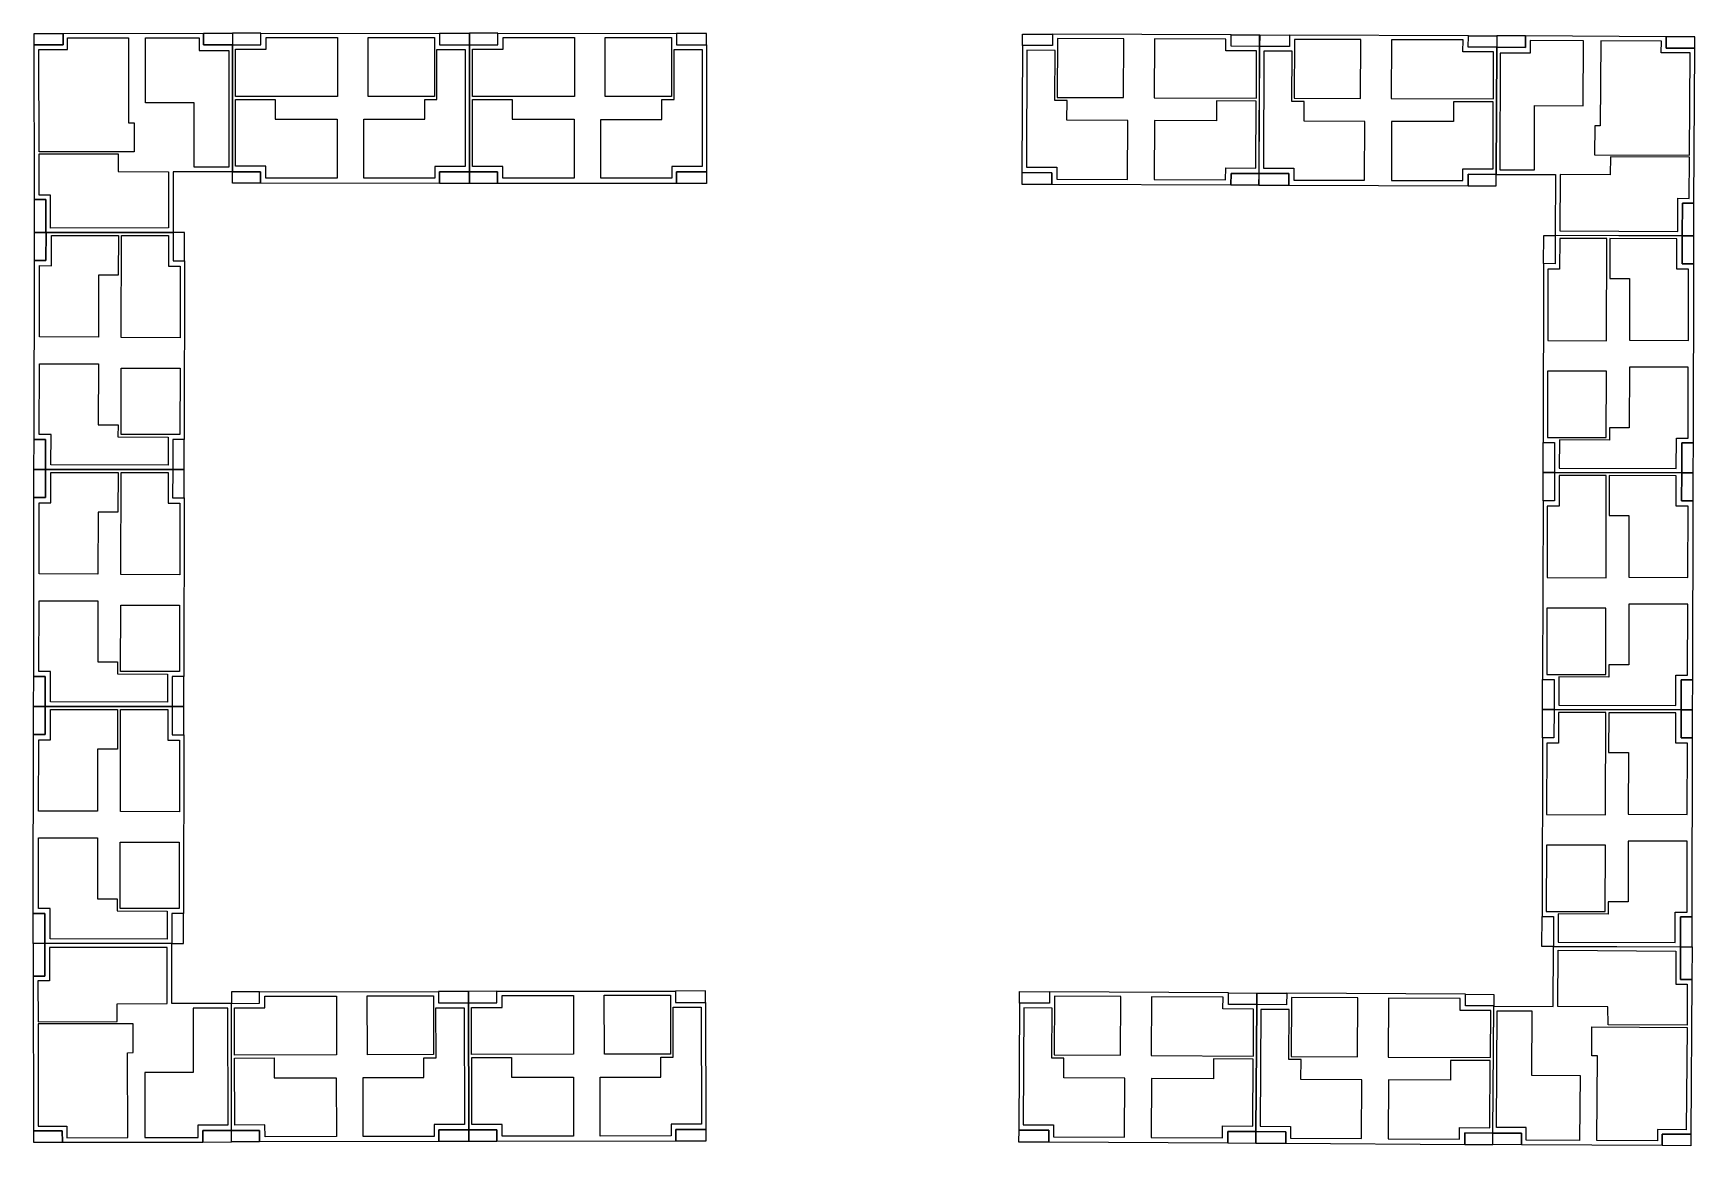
# Model space of a CAD drawing. Header units: millimetres. Extents: x 2243236 to 2245245, y 377909 to 380965.
# Drawn here: x 2244117 to 2244282.5, y 380854.1 to 380965 of the extents above; entities that cross this region are included whole.
import ezdxf

# ---------------------------------------------------------------- set-up
doc = ezdxf.new("R2010")
doc.units = ezdxf.units.MM
for name, color, linetype in [('планировка_квартир_1_тип_балконы', 6, 'Continuous'), ('планировка_квартир_тип_2_балконы', 6, 'Continuous'), ('планировка_квартир_тип_2_двухкомнатные', 2, 'Continuous'), ('планировка_квартир_тип_2_контур', 249, 'Continuous'), ('планировка_квартир_тип_2_однокомнатные', 5, 'Continuous'), ('планировка_квартир_тип_2_трехкомнатные', 1, 'Continuous'), ('планировка_угловой_тип_1_балконы', 6, 'Continuous'), ('планировка_угловой_тип_1_двухкомнатные', 2, 'Continuous'), ('планировка_угловой_тип_1_контур', 249, 'Continuous'), ('планировка_угловой_тип_1_трехкомнатные', 1, 'Continuous')]:
    doc.layers.add(name, color=color, linetype=linetype)

msp = doc.modelspace()

# ---------------------------------------------------------------- linework, layer by layer
at = {"layer": 'планировка_квартир_1_тип_балконы'}
for points in [[(2244118.28, 380948.38), (2244118.29, 380945.12), (2244117.15, 380945.12), (2244117.14, 380948.38)], [(2244281.32, 380948.04), (2244281.3, 380944.78), (2244282.45, 380944.78), (2244282.46, 380948.04)], [(2244118.17, 380871), (2244118.17, 380874.26), (2244117.02, 380874.26), (2244117.03, 380871)], [(2244281.11, 380870.66), (2244281.13, 380873.92), (2244282.28, 380873.91), (2244282.26, 380870.65)]]:
    msp.add_lwpolyline(points, close=True, dxfattribs=at)
at = {"layer": 'планировка_квартир_тип_2_балконы'}
for points in [[(2244139.69, 380963.82), (2244139.69, 380964.96), (2244136.86, 380964.96), (2244136.86, 380963.82)], [(2244160.48, 380963.81), (2244160.48, 380964.95), (2244157.5, 380964.95), (2244157.5, 380963.81), (2244160.48, 380963.81)], [(2244163.3, 380963.82), (2244163.3, 380964.96), (2244160.48, 380964.96), (2244160.48, 380963.82)], [(2244184.1, 380963.81), (2244184.1, 380964.95), (2244181.12, 380964.95), (2244181.12, 380963.81), (2244184.1, 380963.81)], [(2244215.57, 380963.74), (2244215.58, 380964.88), (2244218.56, 380964.87), (2244218.55, 380963.73), (2244215.57, 380963.74)], [(2244236.37, 380963.66), (2244236.37, 380964.8), (2244239.2, 380964.79), (2244239.19, 380963.65)], [(2244239.19, 380963.65), (2244239.19, 380964.79), (2244242.17, 380964.78), (2244242.17, 380963.63), (2244239.19, 380963.65)], [(2244259.98, 380963.57), (2244259.99, 380964.71), (2244262.81, 380964.7), (2244262.81, 380963.56)], [(2244139.65, 380950.01), (2244136.86, 380950.01), (2244136.86, 380951.16), (2244139.65, 380951.16)], [(2244157.49, 380950), (2244157.5, 380951.15), (2244160.48, 380951.15), (2244160.48, 380950)], [(2244163.27, 380950), (2244160.48, 380950), (2244160.48, 380951.15), (2244163.27, 380951.15)], [(2244181.11, 380949.99), (2244181.11, 380951.14), (2244184.1, 380951.14), (2244184.1, 380949.99)], [(2244218.5, 380949.91), (2244218.51, 380951.06), (2244215.52, 380951.07), (2244215.51, 380949.92)], [(2244236.34, 380949.85), (2244239.13, 380949.84), (2244239.14, 380950.99), (2244236.35, 380951)], [(2244242.12, 380949.82), (2244242.12, 380950.97), (2244239.13, 380950.98), (2244239.13, 380949.83)], [(2244259.96, 380949.76), (2244262.75, 380949.75), (2244262.75, 380950.9), (2244259.96, 380950.91)], [(2244117.14, 380942.33), (2244117.15, 380945.12), (2244118.3, 380945.12), (2244118.29, 380942.33)], [(2244130.95, 380942.28), (2244132.1, 380942.28), (2244132.1, 380945.1), (2244130.96, 380945.11)], [(2244268.63, 380941.99), (2244267.48, 380942), (2244267.49, 380944.82), (2244268.63, 380944.82)], [(2244282.44, 380941.98), (2244282.45, 380944.78), (2244281.3, 380944.78), (2244281.29, 380941.99)], [(2244117.11, 380924.49), (2244118.26, 380924.49), (2244118.26, 380921.5), (2244117.1, 380921.5)], [(2244130.92, 380921.48), (2244132.06, 380921.48), (2244132.07, 380924.46), (2244130.92, 380924.47), (2244130.92, 380921.48)], [(2244268.58, 380921.2), (2244267.43, 380921.2), (2244267.44, 380924.18), (2244268.58, 380924.18), (2244268.58, 380921.2)], [(2244282.4, 380924.14), (2244281.25, 380924.15), (2244281.24, 380921.16), (2244282.39, 380921.15)], [(2244117.1, 380918.71), (2244117.1, 380921.5), (2244118.26, 380921.5), (2244118.25, 380918.71)], [(2244130.91, 380918.66), (2244132.06, 380918.66), (2244132.06, 380921.48), (2244130.92, 380921.48)], [(2244268.57, 380918.37), (2244267.43, 380918.37), (2244267.43, 380921.2), (2244268.58, 380921.2)], [(2244282.38, 380918.36), (2244282.39, 380921.15), (2244281.24, 380921.16), (2244281.23, 380918.37)], [(2244117.07, 380900.87), (2244118.22, 380900.87), (2244118.21, 380897.88), (2244117.06, 380897.88)], [(2244130.88, 380897.86), (2244132.02, 380897.86), (2244132.03, 380900.84), (2244130.88, 380900.85), (2244130.88, 380897.86)], [(2244268.52, 380897.58), (2244267.38, 380897.58), (2244267.38, 380900.56), (2244268.53, 380900.56), (2244268.52, 380897.58)], [(2244282.34, 380900.52), (2244281.19, 380900.53), (2244281.18, 380897.54), (2244282.33, 380897.53)], [(2244117.06, 380895.09), (2244117.06, 380897.88), (2244118.21, 380897.88), (2244118.21, 380895.09)], [(2244130.87, 380895.04), (2244132.02, 380895.04), (2244132.02, 380897.86), (2244130.88, 380897.86)], [(2244268.51, 380894.75), (2244267.37, 380894.75), (2244267.38, 380897.58), (2244268.52, 380897.58)], [(2244282.33, 380894.74), (2244282.33, 380897.53), (2244281.18, 380897.54), (2244281.18, 380894.75)], [(2244117.03, 380877.25), (2244118.18, 380877.25), (2244118.17, 380874.26), (2244117.02, 380874.26)], [(2244130.84, 380874.24), (2244131.98, 380874.24), (2244131.98, 380877.22), (2244130.84, 380877.22), (2244130.84, 380874.24)], [(2244268.46, 380873.96), (2244267.32, 380873.96), (2244267.33, 380876.94), (2244268.47, 380876.94), (2244268.46, 380873.96)], [(2244282.28, 380876.9), (2244281.13, 380876.91), (2244281.13, 380873.92), (2244282.28, 380873.91)], [(2244139.58, 380868.29), (2244139.58, 380869.43), (2244136.76, 380869.42), (2244136.76, 380868.28)], [(2244160.38, 380868.32), (2244160.38, 380869.47), (2244157.4, 380869.46), (2244157.4, 380868.32), (2244160.38, 380868.32)], [(2244163.2, 380868.34), (2244163.2, 380869.48), (2244160.37, 380869.47), (2244160.37, 380868.33)], [(2244183.99, 380868.38), (2244183.99, 380869.52), (2244181.01, 380869.51), (2244181.01, 380868.37), (2244183.99, 380868.38)], [(2244215.28, 380868.31), (2244215.29, 380869.45), (2244218.27, 380869.43), (2244218.26, 380868.29), (2244215.28, 380868.31)], [(2244236.08, 380868.18), (2244236.08, 380869.32), (2244238.91, 380869.31), (2244238.9, 380868.17)], [(2244238.9, 380868.16), (2244238.9, 380869.3), (2244241.89, 380869.28), (2244241.88, 380868.14), (2244238.9, 380868.16)], [(2244259.69, 380868.03), (2244259.7, 380869.18), (2244262.52, 380869.16), (2244262.52, 380868.02)], [(2244139.58, 380854.47), (2244136.79, 380854.47), (2244136.79, 380855.62), (2244139.58, 380855.62)], [(2244157.43, 380854.5), (2244157.42, 380855.66), (2244160.41, 380855.66), (2244160.41, 380854.51)], [(2244163.2, 380854.52), (2244160.41, 380854.52), (2244160.41, 380855.67), (2244163.2, 380855.67)], [(2244181.04, 380854.56), (2244181.04, 380855.71), (2244184.03, 380855.71), (2244184.03, 380854.56)], [(2244218.18, 380854.48), (2244218.19, 380855.63), (2244215.2, 380855.64), (2244215.19, 380854.49)], [(2244236.02, 380854.37), (2244238.81, 380854.35), (2244238.82, 380855.5), (2244236.03, 380855.52)], [(2244241.79, 380854.33), (2244241.8, 380855.48), (2244238.81, 380855.5), (2244238.8, 380854.35)], [(2244259.63, 380854.22), (2244262.43, 380854.2), (2244262.43, 380855.35), (2244259.64, 380855.37)]]:
    msp.add_lwpolyline(points, close=True, dxfattribs=at)
at = {"layer": 'планировка_квартир_тип_2_двухкомнатные'}
for points in [[(2244137.16, 380958.67), (2244137.16, 380963.37), (2244140.22, 380963.37), (2244140.22, 380964.54), (2244147.34, 380964.53), (2244147.34, 380958.67)], [(2244160.78, 380958.67), (2244160.78, 380963.36), (2244163.83, 380963.36), (2244163.83, 380964.53), (2244170.96, 380964.53), (2244170.95, 380958.66)], [(2244238.87, 380958.5), (2244238.89, 380963.2), (2244235.84, 380963.21), (2244235.84, 380964.38), (2244228.71, 380964.41), (2244228.69, 380958.54)], [(2244262.49, 380958.41), (2244262.5, 380963.11), (2244259.45, 380963.12), (2244259.46, 380964.29), (2244252.33, 380964.31), (2244252.31, 380958.45)], [(2244147.3, 380950.51), (2244140.19, 380950.52), (2244140.19, 380951.7), (2244137.17, 380951.7), (2244137.18, 380958.37), (2244141.13, 380958.37), (2244141.13, 380956.39), (2244147.3, 380956.39)], [(2244170.91, 380950.51), (2244163.8, 380950.51), (2244163.8, 380951.69), (2244160.79, 380951.69), (2244160.79, 380958.37), (2244164.75, 380958.37), (2244164.74, 380956.39), (2244170.91, 380956.39)], [(2244228.7, 380950.39), (2244235.81, 380950.36), (2244235.82, 380951.54), (2244238.83, 380951.53), (2244238.86, 380958.2), (2244234.9, 380958.22), (2244234.89, 380956.24), (2244228.73, 380956.26)], [(2244252.32, 380950.29), (2244259.43, 380950.27), (2244259.43, 380951.45), (2244262.45, 380951.44), (2244262.47, 380958.11), (2244258.52, 380958.13), (2244258.51, 380956.15), (2244252.34, 380956.17)], [(2244117.64, 380934.69), (2244117.65, 380941.8), (2244118.83, 380941.79), (2244118.83, 380944.81), (2244125.51, 380944.8), (2244125.5, 380940.84), (2244123.52, 380940.85), (2244123.51, 380934.68)], [(2244125.81, 380944.81), (2244130.5, 380944.8), (2244130.5, 380941.75), (2244131.67, 380941.75), (2244131.66, 380934.62), (2244125.79, 380934.63)], [(2244273.78, 380944.5), (2244269.09, 380944.51), (2244269.08, 380941.46), (2244267.91, 380941.46), (2244267.89, 380934.34), (2244273.76, 380934.32)], [(2244281.91, 380934.35), (2244281.93, 380941.45), (2244280.75, 380941.46), (2244280.76, 380944.47), (2244274.08, 380944.49), (2244274.07, 380940.53), (2244276.05, 380940.53), (2244276.03, 380934.36)], [(2244117.6, 380911.07), (2244117.61, 380918.17), (2244118.79, 380918.17), (2244118.79, 380921.19), (2244125.47, 380921.18), (2244125.46, 380917.22), (2244123.48, 380917.23), (2244123.47, 380911.06)], [(2244125.77, 380921.19), (2244130.46, 380921.18), (2244130.46, 380918.13), (2244131.63, 380918.13), (2244131.62, 380911), (2244125.75, 380911.01)], [(2244273.73, 380920.88), (2244269.03, 380920.89), (2244269.02, 380917.84), (2244267.85, 380917.84), (2244267.84, 380910.72), (2244273.7, 380910.7)], [(2244281.85, 380910.72), (2244281.87, 380917.83), (2244280.69, 380917.84), (2244280.7, 380920.85), (2244274.03, 380920.87), (2244274.02, 380916.91), (2244275.99, 380916.91), (2244275.98, 380910.74)], [(2244117.56, 380887.45), (2244117.57, 380894.55), (2244118.75, 380894.55), (2244118.75, 380897.57), (2244125.43, 380897.56), (2244125.42, 380893.6), (2244123.44, 380893.6), (2244123.43, 380887.44)], [(2244125.73, 380897.57), (2244130.42, 380897.56), (2244130.42, 380894.51), (2244131.59, 380894.51), (2244131.58, 380887.38), (2244125.71, 380887.39)], [(2244273.67, 380897.26), (2244268.97, 380897.27), (2244268.97, 380894.22), (2244267.8, 380894.22), (2244267.78, 380887.1), (2244273.64, 380887.08)], [(2244281.8, 380887.1), (2244281.81, 380894.21), (2244280.64, 380894.21), (2244280.64, 380897.23), (2244273.97, 380897.25), (2244273.96, 380893.29), (2244275.94, 380893.29), (2244275.92, 380887.12)], [(2244137.07, 380863.13), (2244137.06, 380867.83), (2244140.11, 380867.83), (2244140.11, 380869), (2244147.24, 380869.01), (2244147.25, 380863.15)], [(2244160.69, 380863.18), (2244160.68, 380867.88), (2244163.73, 380867.88), (2244163.73, 380869.05), (2244170.85, 380869.07), (2244170.86, 380863.2)], [(2244238.57, 380863.02), (2244238.6, 380867.71), (2244235.54, 380867.73), (2244235.55, 380868.9), (2244228.43, 380868.94), (2244228.39, 380863.08)], [(2244262.18, 380862.87), (2244262.21, 380867.56), (2244259.16, 380867.58), (2244259.17, 380868.75), (2244252.04, 380868.8), (2244252.01, 380862.93)], [(2244147.22, 380855), (2244140.12, 380854.98), (2244140.11, 380856.16), (2244137.1, 380856.15), (2244137.09, 380862.83), (2244141.04, 380862.84), (2244141.04, 380860.86), (2244147.21, 380860.87)], [(2244170.84, 380855.05), (2244163.73, 380855.03), (2244163.73, 380856.21), (2244160.71, 380856.21), (2244160.7, 380862.88), (2244164.66, 380862.89), (2244164.66, 380860.91), (2244170.83, 380860.92)], [(2244228.38, 380854.92), (2244235.49, 380854.88), (2244235.5, 380856.06), (2244238.51, 380856.04), (2244238.55, 380862.72), (2244234.6, 380862.74), (2244234.59, 380860.76), (2244228.42, 380860.8)], [(2244252, 380854.78), (2244259.1, 380854.73), (2244259.11, 380855.91), (2244262.13, 380855.89), (2244262.17, 380862.57), (2244258.21, 380862.59), (2244258.2, 380860.62), (2244252.03, 380860.65)]]:
    msp.add_lwpolyline(points, close=True, dxfattribs=at)
at = {"layer": 'планировка_квартир_тип_2_контур'}
for points in [[(2244136.86, 380963.82), (2244139.69, 380963.82), (2244139.69, 380964.96), (2244157.5, 380964.95), (2244157.5, 380963.81), (2244160.48, 380963.81), (2244160.48, 380951.15), (2244160.48, 380951.15), (2244157.5, 380951.15), (2244157.49, 380950), (2244139.65, 380950.01), (2244139.65, 380951.16), (2244136.86, 380951.16), (2244136.86, 380963.82)], [(2244160.48, 380963.82), (2244163.3, 380963.82), (2244163.3, 380964.96), (2244181.12, 380964.95), (2244181.12, 380963.81), (2244184.1, 380963.81), (2244184.1, 380951.14), (2244184.1, 380951.14), (2244181.11, 380951.14), (2244181.11, 380949.99), (2244163.27, 380950), (2244163.27, 380951.15), (2244160.48, 380951.15), (2244160.48, 380963.82)], [(2244239.19, 380963.65), (2244236.37, 380963.66), (2244236.37, 380964.8), (2244218.56, 380964.87), (2244218.55, 380963.73), (2244215.57, 380963.74), (2244215.52, 380951.07), (2244215.52, 380951.07), (2244218.51, 380951.06), (2244218.5, 380949.91), (2244236.34, 380949.85), (2244236.35, 380951), (2244239.14, 380950.99), (2244239.19, 380963.65)], [(2244262.81, 380963.56), (2244259.98, 380963.57), (2244259.99, 380964.71), (2244242.17, 380964.78), (2244242.17, 380963.63), (2244239.19, 380963.65), (2244239.13, 380950.98), (2244239.13, 380950.98), (2244242.12, 380950.97), (2244242.12, 380949.82), (2244259.96, 380949.76), (2244259.96, 380950.91), (2244262.75, 380950.9), (2244262.81, 380963.56)], [(2244130.96, 380945.11), (2244130.95, 380942.28), (2244132.1, 380942.28), (2244132.07, 380924.46), (2244130.92, 380924.47), (2244130.92, 380921.48), (2244118.26, 380921.5), (2244118.26, 380921.5), (2244118.26, 380924.49), (2244117.11, 380924.49), (2244117.14, 380942.33), (2244118.29, 380942.33), (2244118.3, 380945.12), (2244130.96, 380945.11)], [(2244268.63, 380944.82), (2244268.63, 380941.99), (2244267.48, 380942), (2244267.44, 380924.18), (2244268.58, 380924.18), (2244268.58, 380921.2), (2244281.24, 380921.16), (2244281.24, 380921.16), (2244281.25, 380924.15), (2244282.4, 380924.14), (2244282.44, 380941.98), (2244281.29, 380941.99), (2244281.3, 380944.78), (2244268.63, 380944.82)], [(2244130.92, 380921.48), (2244130.91, 380918.66), (2244132.06, 380918.66), (2244132.03, 380900.84), (2244130.88, 380900.85), (2244130.88, 380897.86), (2244118.21, 380897.88), (2244118.21, 380897.88), (2244118.22, 380900.87), (2244117.07, 380900.87), (2244117.1, 380918.71), (2244118.25, 380918.71), (2244118.26, 380921.5), (2244130.92, 380921.48)], [(2244268.58, 380921.2), (2244268.57, 380918.37), (2244267.43, 380918.37), (2244267.38, 380900.56), (2244268.53, 380900.56), (2244268.52, 380897.58), (2244281.18, 380897.54), (2244281.18, 380897.54), (2244281.19, 380900.53), (2244282.34, 380900.52), (2244282.38, 380918.36), (2244281.23, 380918.37), (2244281.24, 380921.16), (2244268.58, 380921.2)], [(2244130.88, 380897.86), (2244130.87, 380895.04), (2244132.02, 380895.04), (2244131.98, 380877.22), (2244130.84, 380877.22), (2244130.84, 380874.24), (2244118.17, 380874.26), (2244118.17, 380874.26), (2244118.18, 380877.25), (2244117.03, 380877.25), (2244117.06, 380895.09), (2244118.21, 380895.09), (2244118.21, 380897.88), (2244130.88, 380897.86)], [(2244268.52, 380897.58), (2244268.51, 380894.75), (2244267.37, 380894.75), (2244267.33, 380876.94), (2244268.47, 380876.94), (2244268.46, 380873.96), (2244281.13, 380873.92), (2244281.13, 380873.92), (2244281.13, 380876.91), (2244282.28, 380876.9), (2244282.33, 380894.74), (2244281.18, 380894.75), (2244281.18, 380897.54), (2244268.52, 380897.58)], [(2244136.76, 380868.28), (2244139.58, 380868.29), (2244139.58, 380869.43), (2244157.4, 380869.46), (2244157.4, 380868.32), (2244160.38, 380868.32), (2244160.41, 380855.66), (2244160.41, 380855.66), (2244157.42, 380855.66), (2244157.43, 380854.5), (2244139.58, 380854.47), (2244139.58, 380855.62), (2244136.79, 380855.62), (2244136.76, 380868.28)], [(2244160.37, 380868.33), (2244163.2, 380868.34), (2244163.2, 380869.48), (2244181.01, 380869.51), (2244181.01, 380868.37), (2244183.99, 380868.38), (2244184.03, 380855.71), (2244184.03, 380855.71), (2244181.04, 380855.71), (2244181.04, 380854.56), (2244163.2, 380854.52), (2244163.2, 380855.67), (2244160.41, 380855.67), (2244160.37, 380868.33)], [(2244238.9, 380868.17), (2244236.08, 380868.18), (2244236.08, 380869.32), (2244218.27, 380869.43), (2244218.26, 380868.29), (2244215.28, 380868.31), (2244215.2, 380855.64), (2244215.2, 380855.64), (2244218.19, 380855.63), (2244218.18, 380854.48), (2244236.02, 380854.37), (2244236.03, 380855.52), (2244238.82, 380855.5), (2244238.9, 380868.17)], [(2244262.52, 380868.02), (2244259.69, 380868.03), (2244259.7, 380869.18), (2244241.89, 380869.28), (2244241.88, 380868.14), (2244238.9, 380868.16), (2244238.81, 380855.5), (2244238.81, 380855.5), (2244241.8, 380855.48), (2244241.79, 380854.33), (2244259.63, 380854.22), (2244259.64, 380855.37), (2244262.43, 380855.35), (2244262.52, 380868.02)]]:
    msp.add_lwpolyline(points, dxfattribs=at)
at = {"layer": 'планировка_квартир_тип_2_однокомнатные'}
for points in [[(2244150.4, 380958.67), (2244150.4, 380964.54), (2244157, 380964.53), (2244157, 380958.66)], [(2244174.01, 380958.66), (2244174.01, 380964.53), (2244180.62, 380964.53), (2244180.61, 380958.66)], [(2244225.64, 380958.55), (2244225.66, 380964.42), (2244219.06, 380964.44), (2244219.03, 380958.57)], [(2244249.25, 380958.46), (2244249.27, 380964.33), (2244242.67, 380964.35), (2244242.65, 380958.48)], [(2244125.79, 380931.58), (2244131.66, 380931.57), (2244131.64, 380924.96), (2244125.77, 380924.97)], [(2244273.75, 380931.27), (2244267.88, 380931.28), (2244267.87, 380924.68), (2244273.73, 380924.67)], [(2244125.75, 380907.96), (2244131.61, 380907.95), (2244131.6, 380901.34), (2244125.73, 380901.35)], [(2244273.69, 380907.65), (2244267.82, 380907.66), (2244267.81, 380901.06), (2244273.68, 380901.05)], [(2244125.7, 380884.34), (2244131.57, 380884.33), (2244131.56, 380877.72), (2244125.69, 380877.73)], [(2244273.64, 380884.03), (2244267.77, 380884.04), (2244267.75, 380877.44), (2244273.62, 380877.42)], [(2244150.31, 380863.15), (2244150.29, 380869.02), (2244156.9, 380869.04), (2244156.91, 380863.17)], [(2244173.92, 380863.21), (2244173.91, 380869.08), (2244180.51, 380869.09), (2244180.52, 380863.22)], [(2244225.34, 380863.1), (2244225.37, 380868.97), (2244218.77, 380869), (2244218.73, 380863.14)], [(2244248.95, 380862.95), (2244248.99, 380868.82), (2244242.38, 380868.86), (2244242.35, 380862.99)]]:
    msp.add_lwpolyline(points, close=True, dxfattribs=at)
at = {"layer": 'планировка_квартир_тип_2_трехкомнатные'}
for points in [[(2244160.04, 380951.69), (2244157.02, 380951.69), (2244157.02, 380950.51), (2244149.96, 380950.52), (2244149.96, 380956.39), (2244156.02, 380956.39), (2244156.02, 380958.35), (2244157.24, 380958.35), (2244157.24, 380963.34), (2244160.05, 380963.34)], [(2244183.66, 380951.68), (2244180.64, 380951.68), (2244180.64, 380950.51), (2244173.58, 380950.51), (2244173.58, 380956.38), (2244179.64, 380956.38), (2244179.64, 380958.35), (2244180.86, 380958.35), (2244180.86, 380963.33), (2244183.66, 380963.33)], [(2244215.96, 380951.61), (2244218.98, 380951.6), (2244218.98, 380950.43), (2244226.04, 380950.4), (2244226.06, 380956.27), (2244220, 380956.29), (2244220.01, 380958.26), (2244218.79, 380958.27), (2244218.81, 380963.25), (2244216, 380963.26)], [(2244239.58, 380951.52), (2244242.6, 380951.51), (2244242.59, 380950.33), (2244249.65, 380950.31), (2244249.67, 380956.18), (2244243.62, 380956.2), (2244243.62, 380958.17), (2244242.4, 380958.17), (2244242.42, 380963.16), (2244239.62, 380963.17)], [(2244118.79, 380921.94), (2244118.8, 380924.96), (2244117.63, 380924.96), (2244117.64, 380932.02), (2244123.51, 380932.01), (2244123.5, 380925.95), (2244125.47, 380925.95), (2244125.46, 380924.73), (2244130.45, 380924.72), (2244130.45, 380921.92)], [(2244280.7, 380921.6), (2244280.71, 380924.62), (2244281.88, 380924.62), (2244281.9, 380931.68), (2244276.03, 380931.69), (2244276.01, 380925.63), (2244274.05, 380925.64), (2244274.04, 380924.42), (2244269.06, 380924.43), (2244269.05, 380921.63)], [(2244118.75, 380898.32), (2244118.76, 380901.34), (2244117.59, 380901.34), (2244117.6, 380908.4), (2244123.47, 380908.39), (2244123.46, 380902.33), (2244125.43, 380902.33), (2244125.42, 380901.11), (2244130.41, 380901.1), (2244130.41, 380898.3)], [(2244280.65, 380897.98), (2244280.65, 380901), (2244281.83, 380901), (2244281.84, 380908.06), (2244275.97, 380908.07), (2244275.96, 380902.01), (2244273.99, 380902.02), (2244273.99, 380900.8), (2244269, 380900.81), (2244268.99, 380898.01)], [(2244118.71, 380874.7), (2244118.72, 380877.72), (2244117.55, 380877.72), (2244117.56, 380884.78), (2244123.43, 380884.77), (2244123.42, 380878.71), (2244125.39, 380878.71), (2244125.38, 380877.49), (2244130.37, 380877.48), (2244130.36, 380874.68)], [(2244280.59, 380874.36), (2244280.6, 380877.38), (2244281.77, 380877.38), (2244281.79, 380884.44), (2244275.92, 380884.45), (2244275.9, 380878.39), (2244273.93, 380878.4), (2244273.93, 380877.18), (2244268.94, 380877.19), (2244268.94, 380874.39)], [(2244159.97, 380856.2), (2244156.95, 380856.19), (2244156.95, 380855.02), (2244149.89, 380855.01), (2244149.88, 380860.88), (2244155.94, 380860.89), (2244155.93, 380862.86), (2244157.15, 380862.86), (2244157.14, 380867.84), (2244159.95, 380867.85)], [(2244183.58, 380856.25), (2244180.56, 380856.24), (2244180.57, 380855.07), (2244173.5, 380855.06), (2244173.49, 380860.93), (2244179.55, 380860.94), (2244179.55, 380862.91), (2244180.77, 380862.91), (2244180.76, 380867.9), (2244183.56, 380867.9)], [(2244215.64, 380856.18), (2244218.66, 380856.16), (2244218.66, 380854.99), (2244225.72, 380854.95), (2244225.75, 380860.82), (2244219.69, 380860.85), (2244219.7, 380862.82), (2244218.49, 380862.83), (2244218.52, 380867.81), (2244215.71, 380867.83)], [(2244239.26, 380856.03), (2244242.28, 380856.01), (2244242.27, 380854.84), (2244249.33, 380854.8), (2244249.37, 380860.67), (2244243.31, 380860.7), (2244243.32, 380862.67), (2244242.1, 380862.68), (2244242.13, 380867.67), (2244239.33, 380867.68)]]:
    msp.add_lwpolyline(points, close=True, dxfattribs=at)
at = {"layer": 'планировка_угловой_тип_1_балконы'}
for points in [[(2244119.99, 380964.95), (2244119.99, 380963.81), (2244117.13, 380963.81), (2244117.13, 380964.95)], [(2244136.86, 380964.96), (2244136.86, 380963.82), (2244134, 380963.82), (2244134, 380964.96)], [(2244262.81, 380964.7), (2244262.81, 380963.56), (2244265.67, 380963.55), (2244265.67, 380964.69)], [(2244279.68, 380964.62), (2244279.68, 380963.48), (2244282.54, 380963.46), (2244282.54, 380964.6)], [(2244119.93, 380854.43), (2244119.92, 380855.58), (2244117.06, 380855.57), (2244117.06, 380854.43)], [(2244136.79, 380854.47), (2244136.79, 380855.61), (2244133.93, 380855.6), (2244133.93, 380854.46)], [(2244262.43, 380854.2), (2244262.43, 380855.35), (2244265.29, 380855.33), (2244265.29, 380854.19)], [(2244279.29, 380854.1), (2244279.3, 380855.24), (2244282.16, 380855.23), (2244282.15, 380854.09)]]:
    msp.add_lwpolyline(points, close=True, dxfattribs=at)
at = {"layer": 'планировка_угловой_тип_1_двухкомнатные'}
for points in [[(2244136.5, 380951.62), (2244133.06, 380951.62), (2244133.06, 380958.03), (2244128.22, 380958.03), (2244128.22, 380964.5), (2244133.54, 380964.5), (2244133.54, 380963.25), (2244136.5, 380963.25)], [(2244263.12, 380951.36), (2244266.56, 380951.34), (2244266.59, 380957.75), (2244271.42, 380957.73), (2244271.45, 380964.2), (2244266.13, 380964.23), (2244266.13, 380962.97), (2244263.17, 380962.98)], [(2244136.4, 380867.81), (2244132.96, 380867.8), (2244132.97, 380861.39), (2244128.14, 380861.38), (2244128.15, 380854.91), (2244133.47, 380854.92), (2244133.47, 380856.18), (2244136.43, 380856.18)], [(2244262.87, 380867.55), (2244266.32, 380867.52), (2244266.27, 380861.11), (2244271.11, 380861.08), (2244271.07, 380854.61), (2244265.75, 380854.64), (2244265.76, 380855.9), (2244262.8, 380855.92)]]:
    msp.add_lwpolyline(points, close=True, dxfattribs=at)
at = {"layer": 'планировка_угловой_тип_1_контур'}
for points in [[(2244136.86, 380951.16), (2244130.95, 380951.16), (2244130.95, 380945.14), (2244118.29, 380945.12), (2244118.28, 380948.38), (2244117.14, 380948.38), (2244117.13, 380963.81), (2244119.99, 380963.81), (2244119.99, 380964.95), (2244134, 380964.96), (2244134, 380963.82), (2244136.86, 380963.82)], [(2244262.75, 380950.9), (2244268.67, 380950.88), (2244268.64, 380944.85), (2244281.3, 380944.78), (2244281.32, 380948.04), (2244282.46, 380948.04), (2244282.54, 380963.46), (2244279.68, 380963.48), (2244279.68, 380964.62), (2244265.67, 380964.69), (2244265.67, 380963.55), (2244262.81, 380963.56)], [(2244136.76, 380868.27), (2244130.84, 380868.25), (2244130.83, 380874.28), (2244118.17, 380874.26), (2244118.17, 380871), (2244117.03, 380871), (2244117.06, 380855.57), (2244119.92, 380855.58), (2244119.93, 380854.43), (2244133.93, 380854.46), (2244133.93, 380855.6), (2244136.79, 380855.61)], [(2244262.52, 380868.01), (2244268.43, 380867.96), (2244268.47, 380873.99), (2244281.13, 380873.92), (2244281.11, 380870.66), (2244282.26, 380870.65), (2244282.16, 380855.23), (2244279.3, 380855.24), (2244279.29, 380854.1), (2244265.29, 380854.19), (2244265.29, 380855.33), (2244262.43, 380855.35)]]:
    msp.add_lwpolyline(points, close=True, dxfattribs=at)
at = {"layer": 'планировка_угловой_тип_1_трехкомнатные'}
for points in [[(2244117.6, 380953.15), (2244117.59, 380963.35), (2244120.45, 380963.35), (2244120.45, 380964.49), (2244126.5, 380964.5), (2244126.51, 380956.04), (2244127.07, 380956.04), (2244127.07, 380953.15), (2244117.6, 380953.15)], [(2244282.03, 380952.81), (2244282.07, 380963), (2244279.21, 380963.02), (2244279.22, 380964.16), (2244273.17, 380964.19), (2244273.13, 380955.73), (2244272.57, 380955.74), (2244272.55, 380952.85), (2244282.03, 380952.81)], [(2244130.49, 380951.16), (2244130.49, 380945.56), (2244118.75, 380945.55), (2244118.74, 380948.84), (2244117.6, 380948.84), (2244117.6, 380952.94), (2244125.47, 380952.94), (2244125.5, 380951.17)], [(2244269.13, 380950.87), (2244269.1, 380945.27), (2244280.85, 380945.22), (2244280.86, 380948.51), (2244282, 380948.5), (2244282.02, 380952.6), (2244274.16, 380952.63), (2244274.11, 380950.86)], [(2244130.38, 380868.25), (2244130.37, 380873.86), (2244118.63, 380873.83), (2244118.63, 380870.54), (2244117.49, 380870.54), (2244117.5, 380866.44), (2244125.37, 380866.46), (2244125.4, 380868.23)], [(2244268.89, 380867.96), (2244268.93, 380873.57), (2244280.67, 380873.49), (2244280.65, 380870.2), (2244281.79, 380870.19), (2244281.77, 380866.09), (2244273.9, 380866.15), (2244273.88, 380867.93)], [(2244117.5, 380866.23), (2244117.52, 380856.03), (2244120.38, 380856.04), (2244120.38, 380854.89), (2244126.44, 380854.91), (2244126.42, 380863.36), (2244126.98, 380863.37), (2244126.97, 380866.25), (2244117.5, 380866.23)], [(2244281.77, 380865.89), (2244281.7, 380855.69), (2244278.84, 380855.71), (2244278.84, 380854.57), (2244272.78, 380854.6), (2244272.84, 380863.06), (2244272.28, 380863.06), (2244272.3, 380865.95), (2244281.77, 380865.89)]]:
    msp.add_lwpolyline(points, close=True, dxfattribs=at)

doc.saveas('drawing.dxf')
